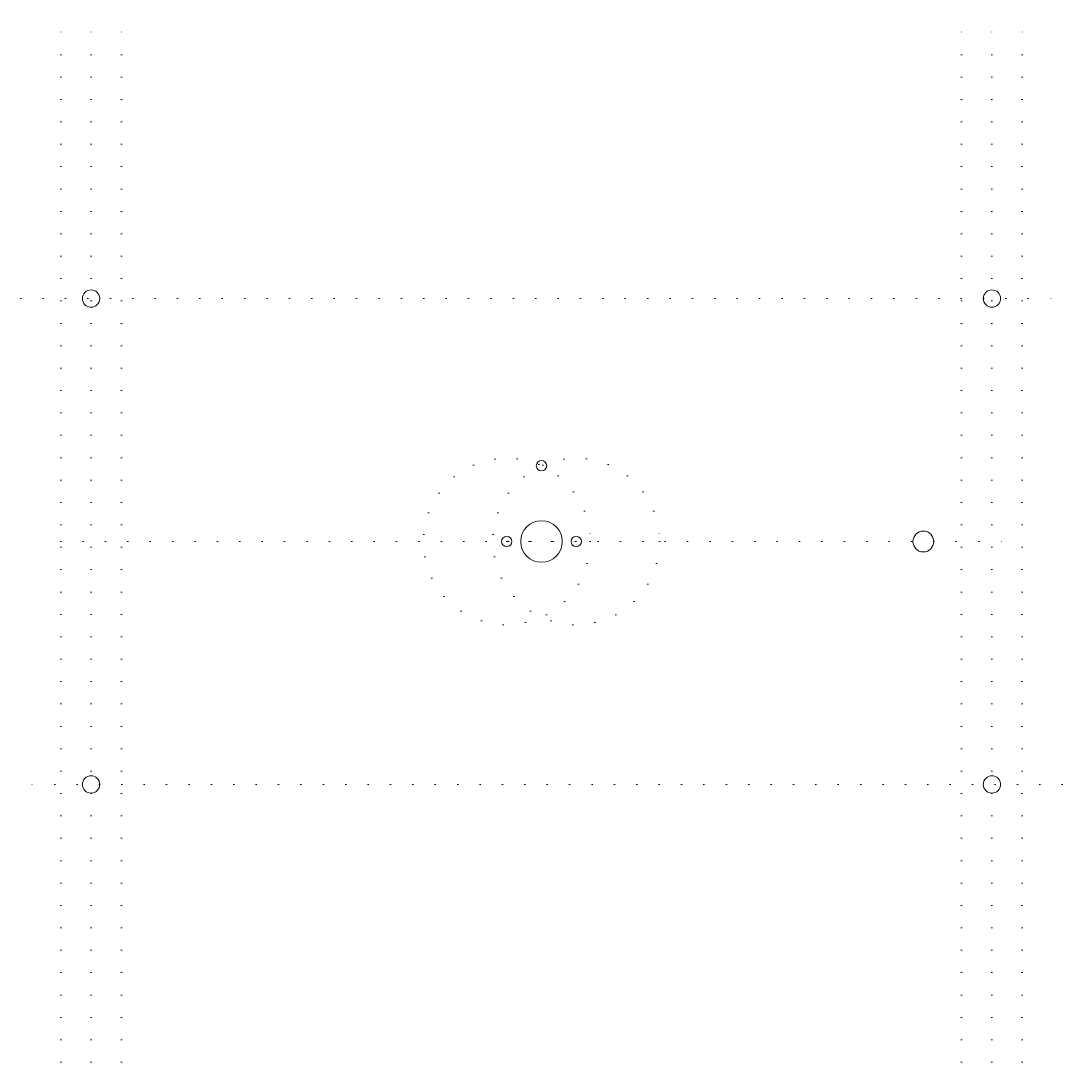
# Model space of a CAD drawing. Header units: millimetres. Extents: x -150 to 150, y -150 to 150.
import ezdxf

# ---------------------------------------------------------------- set-up
doc = ezdxf.new("R2010")
doc.units = ezdxf.units.MM
doc.linetypes.add('DOT', pattern=[6.35, 0, -6.35])
doc.layers.add('construct', color=1, linetype='DOT', lineweight=0, true_color=0xff0000)
doc.layers.add('cut', color=7, linetype='CONTINUOUS', lineweight=0, true_color=0x000000)

# ---------------------------------------------------------------- blocks, each defined once
blk = doc.blocks.new('motor_mount')
at = {"layer": 'construct'}
blk.add_line((-10, 0), (10, 0), dxfattribs=at)
for centre in [(-10, 0), (10, 0)]:
    blk.add_circle(centre, 24, dxfattribs=at)
at = {"layer": 'cut'}
for centre, radius in [((0, 21.82), 1.5), ((0, 0), 6), ((-10, 0), 1.5), ((10, 0), 1.5)]:
    blk.add_circle(centre, radius, dxfattribs=at)

msp = doc.modelspace()

# ---------------------------------------------------------------- linework, layer by layer
at = {"layer": 'construct'}
for p, q in [((-138.5, -150), (-138.5, 150)), ((-129.75, -150), (-129.75, 150)), ((-121, -150), (-121, 150)), ((121, -150), (121, 150)), ((129.75, -150), (129.75, 150)), ((138.5, -150), (138.5, 150)), ((-150, 70), (150, 70)), ((-138.5, 0), (138.5, 0)), ((150, -70), (-150, -70))]:
    msp.add_line(p, q, dxfattribs=at)
at = {"layer": 'cut'}
for centre, radius in [((-129.75, 70), 2.5), ((129.75, 70), 2.5), ((110, 0), 3), ((-129.75, -70), 2.5), ((129.75, -70), 2.5)]:
    msp.add_circle(centre, radius, dxfattribs=at)

# ---------------------------------------------------------------- block references
msp.add_blockref('motor_mount', (0, 0), dxfattribs=at)

doc.saveas('drawing.dxf')
